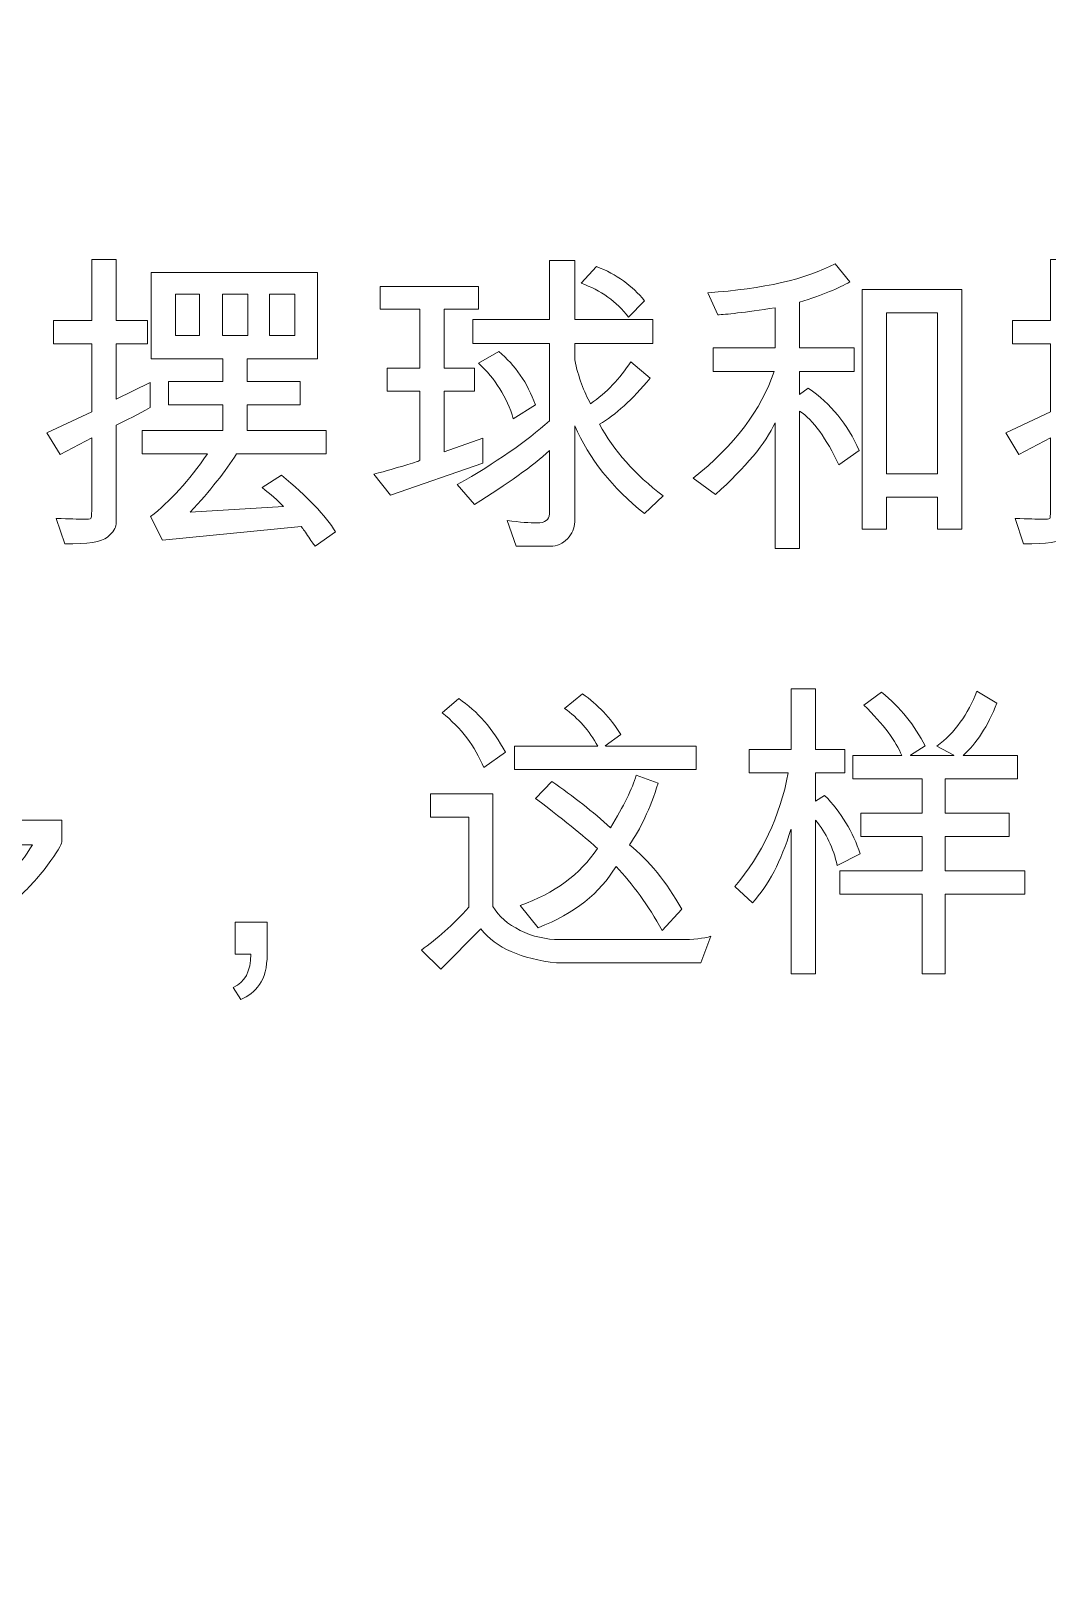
# Model space of a CAD drawing. Header units: millimetres. Extents: x -536 to 886, y 98 to 503.
# Drawn here: x 114.95 to 132.61, y 369.96 to 396.8 of the extents above; entities that cross this region are included whole.
import ezdxf

# ---------------------------------------------------------------- set-up
doc = ezdxf.new("R2010")
doc.units = ezdxf.units.MM
doc.header["$MEASUREMENT"] = 0
doc.layers.add('layer 1', color=7, linetype='Continuous')

msp = doc.modelspace()

# ---------------------------------------------------------------- linework, layer by layer
at = {"layer": 'layer 1', "lineweight": 9}
msp.add_open_spline([(-26.36, 241.324), (-26.36, 241.324), (313.64, 241.324), (313.64, 241.324), (313.64, 241.324), (318.948, 241.327), (324.037, 243.439), (327.788, 247.195), (327.788, 247.195), (331.538, 250.95), (333.644, 256.016), (333.64, 261.324), (333.64, 261.324), (333.64, 261.324), (333.64, 431.324), (333.64, 431.324), (333.64, 431.324), (333.637, 436.632), (331.525, 441.721), (327.77, 445.471), (327.77, 445.471), (324.014, 449.222), (318.948, 451.327), (313.64, 451.324), (313.64, 451.324), (313.64, 451.324), (-26.36, 451.324), (-26.36, 451.324), (-26.36, 451.324), (-31.667, 451.321), (-36.756, 449.209), (-40.507, 445.453), (-40.507, 445.453), (-44.258, 441.698), (-46.363, 436.632), (-46.36, 431.324), (-46.36, 431.324), (-46.36, 431.324), (-46.36, 261.324), (-46.36, 261.324), (-46.36, 261.324), (-46.356, 256.016), (-44.245, 250.927), (-40.489, 247.177), (-40.489, 247.177), (-36.734, 243.426), (-31.667, 241.321), (-26.36, 241.324)], degree=3, knots=[0, 0, 0, 0, 0.083333, 0.083333, 0.083333, 0.083333, 0.166667, 0.166667, 0.166667, 0.166667, 0.25, 0.25, 0.25, 0.25, 0.333333, 0.333333, 0.333333, 0.333333, 0.416667, 0.416667, 0.416667, 0.416667, 0.5, 0.5, 0.5, 0.5, 0.583333, 0.583333, 0.583333, 0.583333, 0.666667, 0.666667, 0.666667, 0.666667, 0.75, 0.75, 0.75, 0.75, 0.833333, 0.833333, 0.833333, 0.833333, 0.916667, 0.916667, 0.916667, 0.916667, 1, 1, 1, 1], dxfattribs=at)
at = {"layer": 'layer 1', "color": 22, "lineweight": 9}
for points, knots in [([(117.021, 390.257), (116.81, 390.136), (116.612, 390.033), (116.427, 389.951), (116.427, 389.951), (116.427, 389.951), (116.427, 388.228), (116.427, 388.228), (116.427, 388.228), (116.427, 388.165), (116.378, 388.09), (116.278, 388.004), (116.278, 388.004), (116.179, 387.918), (115.931, 387.88), (115.537, 387.889), (115.537, 387.889), (115.537, 387.889), (115.388, 388.329), (115.388, 388.329), (115.388, 388.329), (115.618, 388.32), (115.774, 388.315), (115.857, 388.315), (115.857, 388.315), (115.937, 388.315), (115.981, 388.318), (115.991, 388.324), (115.991, 388.324), (116, 388.331), (116.004, 388.378), (116.004, 388.467), (116.004, 388.467), (116.004, 388.467), (116.004, 389.728), (116.004, 389.728), (116.004, 389.728), (116.004, 389.728), (115.454, 389.441), (115.454, 389.441), (115.454, 389.441), (115.454, 389.441), (115.226, 389.818), (115.226, 389.818), (115.226, 389.818), (115.226, 389.818), (116.004, 390.183), (116.004, 390.183), (116.004, 390.183), (116.004, 390.183), (116.004, 391.361), (116.004, 391.361), (116.004, 391.361), (116.004, 391.361), (115.343, 391.361), (115.343, 391.361), (115.343, 391.361), (115.343, 391.361), (115.343, 391.768), (115.343, 391.768), (115.343, 391.768), (115.343, 391.768), (116.004, 391.768), (116.004, 391.768), (116.004, 391.768), (116.004, 391.768), (116.004, 392.829), (116.004, 392.829), (116.004, 392.829), (116.004, 392.829), (116.427, 392.829), (116.427, 392.829), (116.427, 392.829), (116.427, 392.829), (116.427, 391.768), (116.427, 391.768), (116.427, 391.768), (116.427, 391.768), (116.972, 391.768), (116.972, 391.768), (116.972, 391.768), (116.972, 391.768), (116.972, 391.361), (116.972, 391.361), (116.972, 391.361), (116.972, 391.361), (116.427, 391.361), (116.427, 391.361), (116.427, 391.361), (116.427, 391.361), (116.427, 390.401), (116.427, 390.401), (116.427, 390.401), (116.427, 390.401), (117.021, 390.691), (117.021, 390.691), (117.021, 390.691), (117.021, 390.691), (117.021, 390.257), (117.021, 390.257)], [0, 0, 0, 0, 0.04, 0.04, 0.04, 0.04, 0.08, 0.08, 0.08, 0.08, 0.12, 0.12, 0.12, 0.12, 0.16, 0.16, 0.16, 0.16, 0.2, 0.2, 0.2, 0.2, 0.24, 0.24, 0.24, 0.24, 0.28, 0.28, 0.28, 0.28, 0.32, 0.32, 0.32, 0.32, 0.36, 0.36, 0.36, 0.36, 0.4, 0.4, 0.4, 0.4, 0.44, 0.44, 0.44, 0.44, 0.48, 0.48, 0.48, 0.48, 0.52, 0.52, 0.52, 0.52, 0.56, 0.56, 0.56, 0.56, 0.6, 0.6, 0.6, 0.6, 0.64, 0.64, 0.64, 0.64, 0.68, 0.68, 0.68, 0.68, 0.72, 0.72, 0.72, 0.72, 0.76, 0.76, 0.76, 0.76, 0.8, 0.8, 0.8, 0.8, 0.84, 0.84, 0.84, 0.84, 0.88, 0.88, 0.88, 0.88, 0.92, 0.92, 0.92, 0.92, 0.96, 0.96, 0.96, 0.96, 1, 1, 1, 1]), ([(125.938, 388.719), (125.938, 388.719), (125.615, 388.412), (125.615, 388.412), (125.615, 388.412), (125.055, 388.856), (124.649, 389.365), (124.4, 389.94), (124.4, 389.94), (124.4, 389.94), (124.4, 388.269), (124.4, 388.269), (124.4, 388.269), (124.4, 388.158), (124.357, 388.06), (124.274, 387.974), (124.274, 387.974), (124.19, 387.888), (124.093, 387.845), (123.982, 387.845), (123.982, 387.845), (123.982, 387.845), (123.382, 387.845), (123.382, 387.845), (123.382, 387.845), (123.382, 387.845), (123.228, 388.291), (123.228, 388.291), (123.228, 388.291), (123.45, 388.263), (123.622, 388.25), (123.743, 388.25), (123.743, 388.25), (123.888, 388.25), (123.96, 388.302), (123.96, 388.407), (123.96, 388.407), (123.96, 388.407), (123.96, 389.506), (123.96, 389.506), (123.96, 389.506), (123.668, 389.238), (123.234, 388.927), (122.661, 388.572), (122.661, 388.572), (122.661, 388.572), (122.36, 388.917), (122.36, 388.917), (122.36, 388.917), (123.029, 389.295), (123.562, 389.664), (123.96, 390.024), (123.96, 390.024), (123.96, 390.024), (123.96, 391.367), (123.96, 391.367), (123.96, 391.367), (123.96, 391.367), (122.631, 391.367), (122.631, 391.367), (122.631, 391.367), (122.631, 391.367), (122.631, 391.784), (122.631, 391.784), (122.631, 391.784), (122.631, 391.784), (123.96, 391.784), (123.96, 391.784), (123.96, 391.784), (123.96, 391.784), (123.96, 392.812), (123.96, 392.812), (123.96, 392.812), (123.96, 392.812), (124.4, 392.812), (124.4, 392.812), (124.4, 392.812), (124.4, 392.812), (124.4, 391.784), (124.4, 391.784), (124.4, 391.784), (124.4, 391.784), (125.759, 391.784), (125.759, 391.784), (125.759, 391.784), (125.759, 391.784), (125.759, 391.367), (125.759, 391.367), (125.759, 391.367), (125.759, 391.367), (124.4, 391.367), (124.4, 391.367), (124.4, 391.367), (124.4, 391.367), (124.4, 391.084), (124.4, 391.084), (124.4, 391.084), (124.467, 390.783), (124.559, 390.529), (124.677, 390.322), (124.677, 390.322), (124.953, 390.514), (125.186, 390.757), (125.376, 391.052), (125.376, 391.052), (125.376, 391.052), (125.71, 390.767), (125.71, 390.767), (125.71, 390.767), (125.403, 390.393), (125.109, 390.126), (124.831, 389.967), (124.831, 389.967), (125.079, 389.507), (125.448, 389.092), (125.938, 388.719)], [0, 0, 0, 0, 0.034483, 0.034483, 0.034483, 0.034483, 0.068966, 0.068966, 0.068966, 0.068966, 0.103448, 0.103448, 0.103448, 0.103448, 0.137931, 0.137931, 0.137931, 0.137931, 0.172414, 0.172414, 0.172414, 0.172414, 0.206897, 0.206897, 0.206897, 0.206897, 0.241379, 0.241379, 0.241379, 0.241379, 0.275862, 0.275862, 0.275862, 0.275862, 0.310345, 0.310345, 0.310345, 0.310345, 0.344828, 0.344828, 0.344828, 0.344828, 0.37931, 0.37931, 0.37931, 0.37931, 0.413793, 0.413793, 0.413793, 0.413793, 0.448276, 0.448276, 0.448276, 0.448276, 0.482759, 0.482759, 0.482759, 0.482759, 0.517241, 0.517241, 0.517241, 0.517241, 0.551724, 0.551724, 0.551724, 0.551724, 0.586207, 0.586207, 0.586207, 0.586207, 0.62069, 0.62069, 0.62069, 0.62069, 0.655172, 0.655172, 0.655172, 0.655172, 0.689655, 0.689655, 0.689655, 0.689655, 0.724138, 0.724138, 0.724138, 0.724138, 0.758621, 0.758621, 0.758621, 0.758621, 0.793103, 0.793103, 0.793103, 0.793103, 0.827586, 0.827586, 0.827586, 0.827586, 0.862069, 0.862069, 0.862069, 0.862069, 0.896552, 0.896552, 0.896552, 0.896552, 0.931034, 0.931034, 0.931034, 0.931034, 0.965517, 0.965517, 0.965517, 0.965517, 1, 1, 1, 1]), ([(129.343, 389.511), (129.343, 389.511), (128.993, 389.257), (128.993, 389.257), (128.993, 389.257), (128.775, 389.72), (128.548, 390.033), (128.311, 390.195), (128.311, 390.195), (128.311, 390.195), (128.311, 387.807), (128.311, 387.807), (128.311, 387.807), (128.311, 387.807), (127.883, 387.807), (127.883, 387.807), (127.883, 387.807), (127.883, 387.807), (127.883, 389.991), (127.883, 389.991), (127.883, 389.991), (127.719, 389.633), (127.374, 389.218), (126.849, 388.746), (126.849, 388.746), (126.849, 388.746), (126.461, 389.028), (126.461, 389.028), (126.461, 389.028), (127.178, 389.6), (127.646, 390.219), (127.867, 390.883), (127.867, 390.883), (127.867, 390.883), (126.805, 390.883), (126.805, 390.883), (126.805, 390.883), (126.805, 390.883), (126.805, 391.291), (126.805, 391.291), (126.805, 391.291), (126.805, 391.291), (127.888, 391.291), (127.888, 391.291), (127.888, 391.291), (127.888, 391.291), (127.888, 391.991), (127.888, 391.991), (127.888, 391.991), (127.347, 391.909), (127.014, 391.869), (126.887, 391.869), (126.887, 391.869), (126.887, 391.869), (126.717, 392.251), (126.717, 392.251), (126.717, 392.251), (127.684, 392.318), (128.421, 392.486), (128.927, 392.756), (128.927, 392.756), (128.927, 392.756), (129.182, 392.441), (129.182, 392.441), (129.182, 392.441), (129.003, 392.332), (128.713, 392.214), (128.311, 392.085), (128.311, 392.085), (128.311, 392.085), (128.311, 391.291), (128.311, 391.291), (128.311, 391.291), (128.311, 391.291), (129.256, 391.291), (129.256, 391.291), (129.256, 391.291), (129.256, 391.291), (129.256, 390.883), (129.256, 390.883), (129.256, 390.883), (129.256, 390.883), (128.311, 390.883), (128.311, 390.883), (128.311, 390.883), (128.311, 390.883), (128.311, 390.485), (128.311, 390.485), (128.311, 390.485), (128.311, 390.485), (128.461, 390.591), (128.461, 390.591), (128.461, 390.591), (128.853, 390.325), (129.147, 389.965), (129.343, 389.511)], [0, 0, 0, 0, 0.041667, 0.041667, 0.041667, 0.041667, 0.083333, 0.083333, 0.083333, 0.083333, 0.125, 0.125, 0.125, 0.125, 0.166667, 0.166667, 0.166667, 0.166667, 0.208333, 0.208333, 0.208333, 0.208333, 0.25, 0.25, 0.25, 0.25, 0.291667, 0.291667, 0.291667, 0.291667, 0.333333, 0.333333, 0.333333, 0.333333, 0.375, 0.375, 0.375, 0.375, 0.416667, 0.416667, 0.416667, 0.416667, 0.458333, 0.458333, 0.458333, 0.458333, 0.5, 0.5, 0.5, 0.5, 0.541667, 0.541667, 0.541667, 0.541667, 0.583333, 0.583333, 0.583333, 0.583333, 0.625, 0.625, 0.625, 0.625, 0.666667, 0.666667, 0.666667, 0.666667, 0.708333, 0.708333, 0.708333, 0.708333, 0.75, 0.75, 0.75, 0.75, 0.791667, 0.791667, 0.791667, 0.791667, 0.833333, 0.833333, 0.833333, 0.833333, 0.875, 0.875, 0.875, 0.875, 0.916667, 0.916667, 0.916667, 0.916667, 0.958333, 0.958333, 0.958333, 0.958333, 1, 1, 1, 1]), ([(133.688, 390.257), (133.477, 390.136), (133.279, 390.033), (133.094, 389.951), (133.094, 389.951), (133.094, 389.951), (133.094, 388.228), (133.094, 388.228), (133.094, 388.228), (133.094, 388.165), (133.044, 388.09), (132.945, 388.004), (132.945, 388.004), (132.845, 387.918), (132.598, 387.88), (132.204, 387.889), (132.204, 387.889), (132.204, 387.889), (132.055, 388.329), (132.055, 388.329), (132.055, 388.329), (132.284, 388.32), (132.441, 388.315), (132.524, 388.315), (132.524, 388.315), (132.604, 388.315), (132.648, 388.318), (132.657, 388.324), (132.657, 388.324), (132.667, 388.331), (132.67, 388.378), (132.67, 388.467), (132.67, 388.467), (132.67, 388.467), (132.67, 389.728), (132.67, 389.728), (132.67, 389.728), (132.67, 389.728), (132.12, 389.441), (132.12, 389.441), (132.12, 389.441), (132.12, 389.441), (131.893, 389.818), (131.893, 389.818), (131.893, 389.818), (131.893, 389.818), (132.67, 390.183), (132.67, 390.183), (132.67, 390.183), (132.67, 390.183), (132.67, 391.361), (132.67, 391.361), (132.67, 391.361), (132.67, 391.361), (132.009, 391.361), (132.009, 391.361), (132.009, 391.361), (132.009, 391.361), (132.009, 391.768), (132.009, 391.768), (132.009, 391.768), (132.009, 391.768), (132.67, 391.768), (132.67, 391.768), (132.67, 391.768), (132.67, 391.768), (132.67, 392.829), (132.67, 392.829), (132.67, 392.829), (132.67, 392.829), (133.094, 392.829), (133.094, 392.829), (133.094, 392.829), (133.094, 392.829), (133.094, 391.768), (133.094, 391.768), (133.094, 391.768), (133.094, 391.768), (133.639, 391.768), (133.639, 391.768), (133.639, 391.768), (133.639, 391.768), (133.639, 391.361), (133.639, 391.361), (133.639, 391.361), (133.639, 391.361), (133.094, 391.361), (133.094, 391.361), (133.094, 391.361), (133.094, 391.361), (133.094, 390.401), (133.094, 390.401), (133.094, 390.401), (133.094, 390.401), (133.688, 390.691), (133.688, 390.691), (133.688, 390.691), (133.688, 390.691), (133.688, 390.257), (133.688, 390.257)], [0, 0, 0, 0, 0.04, 0.04, 0.04, 0.04, 0.08, 0.08, 0.08, 0.08, 0.12, 0.12, 0.12, 0.12, 0.16, 0.16, 0.16, 0.16, 0.2, 0.2, 0.2, 0.2, 0.24, 0.24, 0.24, 0.24, 0.28, 0.28, 0.28, 0.28, 0.32, 0.32, 0.32, 0.32, 0.36, 0.36, 0.36, 0.36, 0.4, 0.4, 0.4, 0.4, 0.44, 0.44, 0.44, 0.44, 0.48, 0.48, 0.48, 0.48, 0.52, 0.52, 0.52, 0.52, 0.56, 0.56, 0.56, 0.56, 0.6, 0.6, 0.6, 0.6, 0.64, 0.64, 0.64, 0.64, 0.68, 0.68, 0.68, 0.68, 0.72, 0.72, 0.72, 0.72, 0.76, 0.76, 0.76, 0.76, 0.8, 0.8, 0.8, 0.8, 0.84, 0.84, 0.84, 0.84, 0.88, 0.88, 0.88, 0.88, 0.92, 0.92, 0.92, 0.92, 0.96, 0.96, 0.96, 0.96, 1, 1, 1, 1]), ([(120.244, 388.095), (120.244, 388.095), (119.889, 387.845), (119.889, 387.845), (119.889, 387.845), (119.856, 387.885), (119.813, 387.946), (119.758, 388.03), (119.758, 388.03), (119.704, 388.113), (119.666, 388.167), (119.644, 388.19), (119.644, 388.19), (119.644, 388.19), (117.238, 387.951), (117.238, 387.951), (117.238, 387.951), (117.238, 387.951), (117.027, 388.361), (117.027, 388.361), (117.027, 388.361), (117.363, 388.618), (117.693, 388.981), (118.017, 389.451), (118.017, 389.451), (118.017, 389.451), (116.883, 389.451), (116.883, 389.451), (116.883, 389.451), (116.883, 389.451), (116.883, 389.856), (116.883, 389.856), (116.883, 389.856), (116.883, 389.856), (118.282, 389.856), (118.282, 389.856), (118.282, 389.856), (118.282, 389.856), (118.282, 390.3), (118.282, 390.3), (118.282, 390.3), (118.282, 390.3), (117.339, 390.3), (117.339, 390.3), (117.339, 390.3), (117.339, 390.3), (117.339, 390.707), (117.339, 390.707), (117.339, 390.707), (117.339, 390.707), (118.282, 390.707), (118.282, 390.707), (118.282, 390.707), (118.282, 390.707), (118.282, 391.101), (118.282, 391.101), (118.282, 391.101), (118.282, 391.101), (117.038, 391.101), (117.038, 391.101), (117.038, 391.101), (117.038, 391.101), (117.038, 392.606), (117.038, 392.606), (117.038, 392.606), (117.038, 392.606), (119.932, 392.606), (119.932, 392.606), (119.932, 392.606), (119.932, 392.606), (119.932, 391.101), (119.932, 391.101), (119.932, 391.101), (119.932, 391.101), (118.706, 391.101), (118.706, 391.101), (118.706, 391.101), (118.706, 391.101), (118.706, 390.707), (118.706, 390.707), (118.706, 390.707), (118.706, 390.707), (119.628, 390.707), (119.628, 390.707), (119.628, 390.707), (119.628, 390.707), (119.628, 390.3), (119.628, 390.3), (119.628, 390.3), (119.628, 390.3), (118.706, 390.3), (118.706, 390.3), (118.706, 390.3), (118.706, 390.3), (118.706, 389.856), (118.706, 389.856), (118.706, 389.856), (118.706, 389.856), (120.081, 389.856), (120.081, 389.856), (120.081, 389.856), (120.081, 389.856), (120.081, 389.451), (120.081, 389.451), (120.081, 389.451), (120.081, 389.451), (118.521, 389.451), (118.521, 389.451), (118.521, 389.451), (118.335, 389.153), (118.067, 388.814), (117.716, 388.434), (117.716, 388.434), (117.716, 388.434), (119.338, 388.534), (119.338, 388.534), (119.338, 388.534), (119.241, 388.64), (119.117, 388.749), (118.967, 388.863), (118.967, 388.863), (118.967, 388.863), (119.305, 389.08), (119.305, 389.08), (119.305, 389.08), (119.754, 388.707), (120.067, 388.379), (120.244, 388.095)], [0, 0, 0, 0, 0.03125, 0.03125, 0.03125, 0.03125, 0.0625, 0.0625, 0.0625, 0.0625, 0.09375, 0.09375, 0.09375, 0.09375, 0.125, 0.125, 0.125, 0.125, 0.15625, 0.15625, 0.15625, 0.15625, 0.1875, 0.1875, 0.1875, 0.1875, 0.21875, 0.21875, 0.21875, 0.21875, 0.25, 0.25, 0.25, 0.25, 0.28125, 0.28125, 0.28125, 0.28125, 0.3125, 0.3125, 0.3125, 0.3125, 0.34375, 0.34375, 0.34375, 0.34375, 0.375, 0.375, 0.375, 0.375, 0.40625, 0.40625, 0.40625, 0.40625, 0.4375, 0.4375, 0.4375, 0.4375, 0.46875, 0.46875, 0.46875, 0.46875, 0.5, 0.5, 0.5, 0.5, 0.53125, 0.53125, 0.53125, 0.53125, 0.5625, 0.5625, 0.5625, 0.5625, 0.59375, 0.59375, 0.59375, 0.59375, 0.625, 0.625, 0.625, 0.625, 0.65625, 0.65625, 0.65625, 0.65625, 0.6875, 0.6875, 0.6875, 0.6875, 0.71875, 0.71875, 0.71875, 0.71875, 0.75, 0.75, 0.75, 0.75, 0.78125, 0.78125, 0.78125, 0.78125, 0.8125, 0.8125, 0.8125, 0.8125, 0.84375, 0.84375, 0.84375, 0.84375, 0.875, 0.875, 0.875, 0.875, 0.90625, 0.90625, 0.90625, 0.90625, 0.9375, 0.9375, 0.9375, 0.9375, 0.96875, 0.96875, 0.96875, 0.96875, 1, 1, 1, 1]), ([(125.615, 392.112), (125.615, 392.112), (125.333, 391.828), (125.333, 391.828), (125.333, 391.828), (125.13, 392.097), (124.856, 392.294), (124.511, 392.417), (124.511, 392.417), (124.511, 392.417), (124.782, 392.707), (124.782, 392.707), (124.782, 392.707), (125.126, 392.571), (125.404, 392.373), (125.615, 392.112)], [0, 0, 0, 0, 0.25, 0.25, 0.25, 0.25, 0.5, 0.5, 0.5, 0.5, 0.75, 0.75, 0.75, 0.75, 1, 1, 1, 1]), ([(117.876, 391.507), (117.876, 391.507), (117.876, 392.224), (117.876, 392.224), (117.876, 392.224), (117.876, 392.224), (117.461, 392.224), (117.461, 392.224), (117.461, 392.224), (117.461, 392.224), (117.461, 391.507), (117.461, 391.507), (117.461, 391.507), (117.461, 391.507), (117.876, 391.507), (117.876, 391.507)], [0, 0, 0, 0, 0.25, 0.25, 0.25, 0.25, 0.5, 0.5, 0.5, 0.5, 0.75, 0.75, 0.75, 0.75, 1, 1, 1, 1]), ([(118.717, 391.507), (118.717, 391.507), (118.717, 392.224), (118.717, 392.224), (118.717, 392.224), (118.717, 392.224), (118.277, 392.224), (118.277, 392.224), (118.277, 392.224), (118.277, 392.224), (118.277, 391.507), (118.277, 391.507), (118.277, 391.507), (118.277, 391.507), (118.717, 391.507), (118.717, 391.507)], [0, 0, 0, 0, 0.25, 0.25, 0.25, 0.25, 0.5, 0.5, 0.5, 0.5, 0.75, 0.75, 0.75, 0.75, 1, 1, 1, 1]), ([(119.533, 391.507), (119.533, 391.507), (119.533, 392.224), (119.533, 392.224), (119.533, 392.224), (119.533, 392.224), (119.093, 392.224), (119.093, 392.224), (119.093, 392.224), (119.093, 392.224), (119.093, 391.507), (119.093, 391.507), (119.093, 391.507), (119.093, 391.507), (119.533, 391.507), (119.533, 391.507)], [0, 0, 0, 0, 0.25, 0.25, 0.25, 0.25, 0.5, 0.5, 0.5, 0.5, 0.75, 0.75, 0.75, 0.75, 1, 1, 1, 1]), ([(122.805, 389.289), (122.805, 389.289), (121.199, 388.73), (121.199, 388.73), (121.199, 388.73), (121.199, 388.73), (120.906, 389.096), (120.906, 389.096), (120.906, 389.096), (121.362, 389.22), (121.63, 389.3), (121.711, 389.334), (121.711, 389.334), (121.711, 389.334), (121.711, 390.539), (121.711, 390.539), (121.711, 390.539), (121.711, 390.539), (121.139, 390.539), (121.139, 390.539), (121.139, 390.539), (121.139, 390.539), (121.139, 390.941), (121.139, 390.941), (121.139, 390.941), (121.139, 390.941), (121.711, 390.941), (121.711, 390.941), (121.711, 390.941), (121.711, 390.941), (121.711, 391.963), (121.711, 391.963), (121.711, 391.963), (121.711, 391.963), (121.017, 391.963), (121.017, 391.963), (121.017, 391.963), (121.017, 391.963), (121.017, 392.362), (121.017, 392.362), (121.017, 392.362), (121.017, 392.362), (122.726, 392.362), (122.726, 392.362), (122.726, 392.362), (122.726, 392.362), (122.726, 391.963), (122.726, 391.963), (122.726, 391.963), (122.726, 391.963), (122.132, 391.963), (122.132, 391.963), (122.132, 391.963), (122.132, 391.963), (122.132, 390.941), (122.132, 390.941), (122.132, 390.941), (122.132, 390.941), (122.656, 390.941), (122.656, 390.941), (122.656, 390.941), (122.656, 390.941), (122.656, 390.539), (122.656, 390.539), (122.656, 390.539), (122.656, 390.539), (122.132, 390.539), (122.132, 390.539), (122.132, 390.539), (122.132, 390.539), (122.132, 389.484), (122.132, 389.484), (122.132, 389.484), (122.132, 389.484), (122.805, 389.722), (122.805, 389.722), (122.805, 389.722), (122.805, 389.722), (122.805, 389.289), (122.805, 389.289)], [0, 0, 0, 0, 0.05, 0.05, 0.05, 0.05, 0.1, 0.1, 0.1, 0.1, 0.15, 0.15, 0.15, 0.15, 0.2, 0.2, 0.2, 0.2, 0.25, 0.25, 0.25, 0.25, 0.3, 0.3, 0.3, 0.3, 0.35, 0.35, 0.35, 0.35, 0.4, 0.4, 0.4, 0.4, 0.45, 0.45, 0.45, 0.45, 0.5, 0.5, 0.5, 0.5, 0.55, 0.55, 0.55, 0.55, 0.6, 0.6, 0.6, 0.6, 0.65, 0.65, 0.65, 0.65, 0.7, 0.7, 0.7, 0.7, 0.75, 0.75, 0.75, 0.75, 0.8, 0.8, 0.8, 0.8, 0.85, 0.85, 0.85, 0.85, 0.9, 0.9, 0.9, 0.9, 0.95, 0.95, 0.95, 0.95, 1, 1, 1, 1]), ([(131.132, 388.141), (131.132, 388.141), (130.709, 388.141), (130.709, 388.141), (130.709, 388.141), (130.709, 388.141), (130.709, 388.695), (130.709, 388.695), (130.709, 388.695), (130.709, 388.695), (129.822, 388.695), (129.822, 388.695), (129.822, 388.695), (129.822, 388.695), (129.822, 388.141), (129.822, 388.141), (129.822, 388.141), (129.822, 388.141), (129.399, 388.141), (129.399, 388.141), (129.399, 388.141), (129.399, 388.141), (129.399, 392.308), (129.399, 392.308), (129.399, 392.308), (129.399, 392.308), (131.132, 392.308), (131.132, 392.308), (131.132, 392.308), (131.132, 392.308), (131.132, 388.141), (131.132, 388.141)], [0, 0, 0, 0, 0.125, 0.125, 0.125, 0.125, 0.25, 0.25, 0.25, 0.25, 0.375, 0.375, 0.375, 0.375, 0.5, 0.5, 0.5, 0.5, 0.625, 0.625, 0.625, 0.625, 0.75, 0.75, 0.75, 0.75, 0.875, 0.875, 0.875, 0.875, 1, 1, 1, 1]), ([(130.709, 389.102), (130.709, 389.102), (130.709, 391.901), (130.709, 391.901), (130.709, 391.901), (130.709, 391.901), (129.822, 391.901), (129.822, 391.901), (129.822, 391.901), (129.822, 391.901), (129.822, 389.102), (129.822, 389.102), (129.822, 389.102), (129.822, 389.102), (130.709, 389.102), (130.709, 389.102)], [0, 0, 0, 0, 0.25, 0.25, 0.25, 0.25, 0.5, 0.5, 0.5, 0.5, 0.75, 0.75, 0.75, 0.75, 1, 1, 1, 1]), ([(123.717, 390.3), (123.717, 390.3), (123.333, 390.062), (123.333, 390.062), (123.333, 390.062), (123.223, 390.433), (123.021, 390.755), (122.726, 391.028), (122.726, 391.028), (122.726, 391.028), (123.081, 391.228), (123.081, 391.228), (123.081, 391.228), (123.368, 390.992), (123.579, 390.683), (123.717, 390.3)], [0, 0, 0, 0, 0.25, 0.25, 0.25, 0.25, 0.5, 0.5, 0.5, 0.5, 0.75, 0.75, 0.75, 0.75, 1, 1, 1, 1]), ([(115.486, 382.707), (115.486, 382.659), (115.403, 382.524), (115.238, 382.302), (115.238, 382.302), (115.072, 382.08), (114.895, 381.888), (114.707, 381.724), (114.707, 381.724), (114.519, 381.561), (114.285, 381.397), (114.005, 381.234), (114.005, 381.234), (113.724, 381.072), (113.354, 380.917), (112.892, 380.769), (112.892, 380.769), (112.43, 380.622), (111.865, 380.491), (111.197, 380.375), (111.197, 380.375), (111.197, 380.375), (110.918, 380.757), (110.918, 380.757), (110.918, 380.757), (111.992, 380.938), (112.822, 381.157), (113.408, 381.414), (113.408, 381.414), (113.299, 381.585), (113.095, 381.771), (112.795, 381.969), (112.795, 381.969), (112.795, 381.969), (113.196, 382.195), (113.196, 382.195), (113.196, 382.195), (113.468, 382.005), (113.658, 381.804), (113.769, 381.59), (113.769, 381.59), (114.36, 381.908), (114.762, 382.264), (114.973, 382.656), (114.973, 382.656), (114.973, 382.656), (113.552, 382.656), (113.552, 382.656), (113.552, 382.656), (113.199, 382.338), (112.614, 382.005), (111.796, 381.658), (111.796, 381.658), (111.796, 381.658), (111.474, 382.013), (111.474, 382.013), (111.474, 382.013), (112.575, 382.406), (113.365, 382.924), (113.842, 383.568), (113.842, 383.568), (113.041, 383.095), (112.157, 382.763), (111.192, 382.569), (111.192, 382.569), (111.192, 382.569), (110.923, 382.941), (110.923, 382.941), (110.923, 382.941), (111.73, 383.124), (112.307, 383.29), (112.656, 383.44), (112.656, 383.44), (112.554, 383.582), (112.346, 383.737), (112.035, 383.906), (112.035, 383.906), (112.035, 383.906), (112.423, 384.156), (112.423, 384.156), (112.423, 384.156), (112.653, 384.024), (112.861, 383.842), (113.047, 383.608), (113.047, 383.608), (113.457, 383.818), (113.826, 384.08), (114.151, 384.395), (114.151, 384.395), (114.151, 384.395), (112.624, 384.395), (112.624, 384.395), (112.624, 384.395), (112.281, 384.162), (111.874, 383.957), (111.406, 383.78), (111.406, 383.78), (111.406, 383.78), (111.04, 384.124), (111.04, 384.124), (111.04, 384.124), (111.962, 384.397), (112.678, 384.845), (113.185, 385.469), (113.185, 385.469), (113.185, 385.469), (113.573, 385.263), (113.573, 385.263), (113.573, 385.263), (113.501, 385.164), (113.367, 385.015), (113.169, 384.818), (113.169, 384.818), (113.169, 384.818), (114.734, 384.818), (114.734, 384.818), (114.734, 384.818), (114.734, 384.818), (114.734, 384.446), (114.734, 384.446), (114.734, 384.446), (114.499, 384.139), (114.238, 383.876), (113.951, 383.657), (113.951, 383.657), (113.951, 383.657), (114.279, 383.481), (114.279, 383.481), (114.279, 383.481), (114.194, 383.336), (114.096, 383.202), (113.986, 383.08), (113.986, 383.08), (113.986, 383.08), (115.486, 383.08), (115.486, 383.08), (115.486, 383.08), (115.486, 383.08), (115.486, 382.707), (115.486, 382.707)], [0, 0, 0, 0, 0.028571, 0.028571, 0.028571, 0.028571, 0.057143, 0.057143, 0.057143, 0.057143, 0.085714, 0.085714, 0.085714, 0.085714, 0.114286, 0.114286, 0.114286, 0.114286, 0.142857, 0.142857, 0.142857, 0.142857, 0.171429, 0.171429, 0.171429, 0.171429, 0.2, 0.2, 0.2, 0.2, 0.228571, 0.228571, 0.228571, 0.228571, 0.257143, 0.257143, 0.257143, 0.257143, 0.285714, 0.285714, 0.285714, 0.285714, 0.314286, 0.314286, 0.314286, 0.314286, 0.342857, 0.342857, 0.342857, 0.342857, 0.371429, 0.371429, 0.371429, 0.371429, 0.4, 0.4, 0.4, 0.4, 0.428571, 0.428571, 0.428571, 0.428571, 0.457143, 0.457143, 0.457143, 0.457143, 0.485714, 0.485714, 0.485714, 0.485714, 0.514286, 0.514286, 0.514286, 0.514286, 0.542857, 0.542857, 0.542857, 0.542857, 0.571429, 0.571429, 0.571429, 0.571429, 0.6, 0.6, 0.6, 0.6, 0.628571, 0.628571, 0.628571, 0.628571, 0.657143, 0.657143, 0.657143, 0.657143, 0.685714, 0.685714, 0.685714, 0.685714, 0.714286, 0.714286, 0.714286, 0.714286, 0.742857, 0.742857, 0.742857, 0.742857, 0.771429, 0.771429, 0.771429, 0.771429, 0.8, 0.8, 0.8, 0.8, 0.828571, 0.828571, 0.828571, 0.828571, 0.857143, 0.857143, 0.857143, 0.857143, 0.885714, 0.885714, 0.885714, 0.885714, 0.914286, 0.914286, 0.914286, 0.914286, 0.942857, 0.942857, 0.942857, 0.942857, 0.971429, 0.971429, 0.971429, 0.971429, 1, 1, 1, 1]), ([(126.513, 383.964), (126.513, 383.964), (123.353, 383.964), (123.353, 383.964), (123.353, 383.964), (123.353, 383.964), (123.353, 384.368), (123.353, 384.368), (123.353, 384.368), (123.353, 384.368), (124.801, 384.368), (124.801, 384.368), (124.801, 384.368), (124.656, 384.639), (124.464, 384.858), (124.223, 385.024), (124.223, 385.024), (124.223, 385.024), (124.535, 385.28), (124.535, 385.28), (124.535, 385.28), (124.799, 385.093), (125.022, 384.858), (125.203, 384.574), (125.203, 384.574), (125.203, 384.574), (124.929, 384.373), (124.929, 384.373), (124.929, 384.373), (124.929, 384.373), (124.94, 384.368), (124.94, 384.368), (124.94, 384.368), (124.94, 384.368), (126.513, 384.368), (126.513, 384.368), (126.513, 384.368), (126.513, 384.368), (126.513, 383.964), (126.513, 383.964)], [0, 0, 0, 0, 0.1, 0.1, 0.1, 0.1, 0.2, 0.2, 0.2, 0.2, 0.3, 0.3, 0.3, 0.3, 0.4, 0.4, 0.4, 0.4, 0.5, 0.5, 0.5, 0.5, 0.6, 0.6, 0.6, 0.6, 0.7, 0.7, 0.7, 0.7, 0.8, 0.8, 0.8, 0.8, 0.9, 0.9, 0.9, 0.9, 1, 1, 1, 1]), ([(129.364, 382.496), (129.364, 382.496), (128.962, 382.295), (128.962, 382.295), (128.962, 382.295), (128.899, 382.599), (128.773, 382.862), (128.585, 383.085), (128.585, 383.085), (128.585, 383.085), (128.585, 380.413), (128.585, 380.413), (128.585, 380.413), (128.585, 380.413), (128.162, 380.413), (128.162, 380.413), (128.162, 380.413), (128.162, 380.413), (128.162, 382.919), (128.162, 382.919), (128.162, 382.919), (128.162, 382.919), (128.156, 382.919), (128.156, 382.919), (128.156, 382.919), (127.991, 382.371), (127.768, 381.947), (127.49, 381.647), (127.49, 381.647), (127.49, 381.647), (127.186, 381.929), (127.186, 381.929), (127.186, 381.929), (127.657, 382.482), (127.967, 383.142), (128.114, 383.906), (128.114, 383.906), (128.114, 383.906), (127.435, 383.906), (127.435, 383.906), (127.435, 383.906), (127.435, 383.906), (127.435, 384.314), (127.435, 384.314), (127.435, 384.314), (127.435, 384.314), (128.162, 384.314), (128.162, 384.314), (128.162, 384.314), (128.162, 384.314), (128.162, 385.368), (128.162, 385.368), (128.162, 385.368), (128.162, 385.368), (128.585, 385.368), (128.585, 385.368), (128.585, 385.368), (128.585, 385.368), (128.585, 384.314), (128.585, 384.314), (128.585, 384.314), (128.585, 384.314), (129.095, 384.314), (129.095, 384.314), (129.095, 384.314), (129.095, 384.314), (129.095, 383.906), (129.095, 383.906), (129.095, 383.906), (129.095, 383.906), (128.585, 383.906), (128.585, 383.906), (128.585, 383.906), (128.585, 383.906), (128.585, 383.413), (128.585, 383.413), (128.585, 383.413), (128.585, 383.413), (128.745, 383.513), (128.745, 383.513), (128.745, 383.513), (129.033, 383.217), (129.239, 382.878), (129.364, 382.496)], [0, 0, 0, 0, 0.047619, 0.047619, 0.047619, 0.047619, 0.095238, 0.095238, 0.095238, 0.095238, 0.142857, 0.142857, 0.142857, 0.142857, 0.190476, 0.190476, 0.190476, 0.190476, 0.238095, 0.238095, 0.238095, 0.238095, 0.285714, 0.285714, 0.285714, 0.285714, 0.333333, 0.333333, 0.333333, 0.333333, 0.380952, 0.380952, 0.380952, 0.380952, 0.428571, 0.428571, 0.428571, 0.428571, 0.47619, 0.47619, 0.47619, 0.47619, 0.52381, 0.52381, 0.52381, 0.52381, 0.571429, 0.571429, 0.571429, 0.571429, 0.619048, 0.619048, 0.619048, 0.619048, 0.666667, 0.666667, 0.666667, 0.666667, 0.714286, 0.714286, 0.714286, 0.714286, 0.761905, 0.761905, 0.761905, 0.761905, 0.809524, 0.809524, 0.809524, 0.809524, 0.857143, 0.857143, 0.857143, 0.857143, 0.904762, 0.904762, 0.904762, 0.904762, 0.952381, 0.952381, 0.952381, 0.952381, 1, 1, 1, 1]), ([(132.223, 381.796), (132.223, 381.796), (130.84, 381.796), (130.84, 381.796), (130.84, 381.796), (130.84, 381.796), (130.84, 380.413), (130.84, 380.413), (130.84, 380.413), (130.84, 380.413), (130.441, 380.413), (130.441, 380.413), (130.441, 380.413), (130.441, 380.413), (130.441, 381.796), (130.441, 381.796), (130.441, 381.796), (130.441, 381.796), (129.008, 381.796), (129.008, 381.796), (129.008, 381.796), (129.008, 381.796), (129.008, 382.203), (129.008, 382.203), (129.008, 382.203), (129.008, 382.203), (130.441, 382.203), (130.441, 382.203), (130.441, 382.203), (130.441, 382.203), (130.441, 382.797), (130.441, 382.797), (130.441, 382.797), (130.441, 382.797), (129.375, 382.797), (129.375, 382.797), (129.375, 382.797), (129.375, 382.797), (129.375, 383.202), (129.375, 383.202), (129.375, 383.202), (129.375, 383.202), (130.441, 383.202), (130.441, 383.202), (130.441, 383.202), (130.441, 383.202), (130.441, 383.801), (130.441, 383.801), (130.441, 383.801), (130.441, 383.801), (129.236, 383.801), (129.236, 383.801), (129.236, 383.801), (129.236, 383.801), (129.236, 384.207), (129.236, 384.207), (129.236, 384.207), (129.236, 384.207), (130.085, 384.207), (130.085, 384.207), (130.085, 384.207), (129.992, 384.454), (129.771, 384.745), (129.424, 385.084), (129.424, 385.084), (129.424, 385.084), (129.735, 385.307), (129.735, 385.307), (129.735, 385.307), (130.063, 385.041), (130.314, 384.73), (130.49, 384.373), (130.49, 384.373), (130.49, 384.373), (130.235, 384.213), (130.235, 384.213), (130.235, 384.213), (130.235, 384.213), (130.235, 384.207), (130.235, 384.207), (130.235, 384.207), (130.235, 384.207), (130.992, 384.207), (130.992, 384.207), (130.992, 384.207), (130.992, 384.207), (130.992, 384.213), (130.992, 384.213), (130.992, 384.213), (130.992, 384.213), (130.696, 384.368), (130.696, 384.368), (130.696, 384.368), (131.008, 384.606), (131.24, 384.926), (131.391, 385.325), (131.391, 385.325), (131.391, 385.325), (131.74, 385.119), (131.74, 385.119), (131.74, 385.119), (131.58, 384.716), (131.383, 384.412), (131.152, 384.207), (131.152, 384.207), (131.152, 384.207), (132.095, 384.207), (132.095, 384.207), (132.095, 384.207), (132.095, 384.207), (132.095, 383.801), (132.095, 383.801), (132.095, 383.801), (132.095, 383.801), (130.84, 383.801), (130.84, 383.801), (130.84, 383.801), (130.84, 383.801), (130.84, 383.202), (130.84, 383.202), (130.84, 383.202), (130.84, 383.202), (131.952, 383.202), (131.952, 383.202), (131.952, 383.202), (131.952, 383.202), (131.952, 382.797), (131.952, 382.797), (131.952, 382.797), (131.952, 382.797), (130.84, 382.797), (130.84, 382.797), (130.84, 382.797), (130.84, 382.797), (130.84, 382.203), (130.84, 382.203), (130.84, 382.203), (130.84, 382.203), (132.223, 382.203), (132.223, 382.203), (132.223, 382.203), (132.223, 382.203), (132.223, 381.796), (132.223, 381.796)], [0, 0, 0, 0, 0.027778, 0.027778, 0.027778, 0.027778, 0.055556, 0.055556, 0.055556, 0.055556, 0.083333, 0.083333, 0.083333, 0.083333, 0.111111, 0.111111, 0.111111, 0.111111, 0.138889, 0.138889, 0.138889, 0.138889, 0.166667, 0.166667, 0.166667, 0.166667, 0.194444, 0.194444, 0.194444, 0.194444, 0.222222, 0.222222, 0.222222, 0.222222, 0.25, 0.25, 0.25, 0.25, 0.277778, 0.277778, 0.277778, 0.277778, 0.305556, 0.305556, 0.305556, 0.305556, 0.333333, 0.333333, 0.333333, 0.333333, 0.361111, 0.361111, 0.361111, 0.361111, 0.388889, 0.388889, 0.388889, 0.388889, 0.416667, 0.416667, 0.416667, 0.416667, 0.444444, 0.444444, 0.444444, 0.444444, 0.472222, 0.472222, 0.472222, 0.472222, 0.5, 0.5, 0.5, 0.5, 0.527778, 0.527778, 0.527778, 0.527778, 0.555556, 0.555556, 0.555556, 0.555556, 0.583333, 0.583333, 0.583333, 0.583333, 0.611111, 0.611111, 0.611111, 0.611111, 0.638889, 0.638889, 0.638889, 0.638889, 0.666667, 0.666667, 0.666667, 0.666667, 0.694444, 0.694444, 0.694444, 0.694444, 0.722222, 0.722222, 0.722222, 0.722222, 0.75, 0.75, 0.75, 0.75, 0.777778, 0.777778, 0.777778, 0.777778, 0.805556, 0.805556, 0.805556, 0.805556, 0.833333, 0.833333, 0.833333, 0.833333, 0.861111, 0.861111, 0.861111, 0.861111, 0.888889, 0.888889, 0.888889, 0.888889, 0.916667, 0.916667, 0.916667, 0.916667, 0.944444, 0.944444, 0.944444, 0.944444, 0.972222, 0.972222, 0.972222, 0.972222, 1, 1, 1, 1]), ([(123.195, 384.262), (123.195, 384.262), (122.819, 383.996), (122.819, 383.996), (122.819, 383.996), (122.668, 384.365), (122.428, 384.683), (122.096, 384.951), (122.096, 384.951), (122.096, 384.951), (122.384, 385.195), (122.384, 385.195), (122.384, 385.195), (122.712, 384.977), (122.982, 384.666), (123.195, 384.262)], [0, 0, 0, 0, 0.25, 0.25, 0.25, 0.25, 0.5, 0.5, 0.5, 0.5, 0.75, 0.75, 0.75, 0.75, 1, 1, 1, 1]), ([(126.263, 381.536), (126.263, 381.536), (125.919, 381.164), (125.919, 381.164), (125.919, 381.164), (125.677, 381.604), (125.41, 381.975), (125.119, 382.279), (125.119, 382.279), (124.845, 381.816), (124.395, 381.461), (123.768, 381.213), (123.768, 381.213), (123.768, 381.213), (123.453, 381.601), (123.453, 381.601), (123.453, 381.601), (124.05, 381.809), (124.497, 382.139), (124.795, 382.591), (124.795, 382.591), (124.641, 382.739), (124.281, 383.03), (123.719, 383.462), (123.719, 383.462), (123.719, 383.462), (124.001, 383.757), (124.001, 383.757), (124.001, 383.757), (124.379, 383.495), (124.719, 383.227), (125.024, 382.952), (125.024, 382.952), (125.252, 383.328), (125.4, 383.632), (125.469, 383.863), (125.469, 383.863), (125.469, 383.863), (125.851, 383.725), (125.851, 383.725), (125.851, 383.725), (125.71, 383.281), (125.544, 382.926), (125.352, 382.656), (125.352, 382.656), (125.69, 382.383), (125.994, 382.009), (126.263, 381.536)], [0, 0, 0, 0, 0.083333, 0.083333, 0.083333, 0.083333, 0.166667, 0.166667, 0.166667, 0.166667, 0.25, 0.25, 0.25, 0.25, 0.333333, 0.333333, 0.333333, 0.333333, 0.416667, 0.416667, 0.416667, 0.416667, 0.5, 0.5, 0.5, 0.5, 0.583333, 0.583333, 0.583333, 0.583333, 0.666667, 0.666667, 0.666667, 0.666667, 0.75, 0.75, 0.75, 0.75, 0.833333, 0.833333, 0.833333, 0.833333, 0.916667, 0.916667, 0.916667, 0.916667, 1, 1, 1, 1]), ([(126.768, 381.064), (126.768, 381.064), (126.592, 380.603), (126.592, 380.603), (126.592, 380.603), (126.592, 380.603), (124.085, 380.603), (124.085, 380.603), (124.085, 380.603), (123.474, 380.666), (123.035, 380.862), (122.769, 381.192), (122.769, 381.192), (122.769, 381.192), (122.075, 380.492), (122.075, 380.492), (122.075, 380.492), (122.075, 380.492), (121.736, 380.825), (121.736, 380.825), (121.736, 380.825), (122.004, 381.013), (122.278, 381.261), (122.558, 381.568), (122.558, 381.568), (122.558, 381.568), (122.558, 383.136), (122.558, 383.136), (122.558, 383.136), (122.558, 383.136), (121.891, 383.136), (121.891, 383.136), (121.891, 383.136), (121.891, 383.136), (121.891, 383.541), (121.891, 383.541), (121.891, 383.541), (121.891, 383.541), (122.979, 383.541), (122.979, 383.541), (122.979, 383.541), (122.979, 383.541), (122.979, 381.584), (122.979, 381.584), (122.979, 381.584), (123.08, 381.413), (123.238, 381.273), (123.453, 381.167), (123.453, 381.167), (123.669, 381.06), (123.898, 381.006), (124.142, 381.006), (124.142, 381.006), (124.142, 381.006), (126.236, 381.006), (126.236, 381.006), (126.236, 381.006), (126.464, 381.006), (126.642, 381.026), (126.768, 381.064)], [0, 0, 0, 0, 0.066667, 0.066667, 0.066667, 0.066667, 0.133333, 0.133333, 0.133333, 0.133333, 0.2, 0.2, 0.2, 0.2, 0.266667, 0.266667, 0.266667, 0.266667, 0.333333, 0.333333, 0.333333, 0.333333, 0.4, 0.4, 0.4, 0.4, 0.466667, 0.466667, 0.466667, 0.466667, 0.533333, 0.533333, 0.533333, 0.533333, 0.6, 0.6, 0.6, 0.6, 0.666667, 0.666667, 0.666667, 0.666667, 0.733333, 0.733333, 0.733333, 0.733333, 0.8, 0.8, 0.8, 0.8, 0.866667, 0.866667, 0.866667, 0.866667, 0.933333, 0.933333, 0.933333, 0.933333, 1, 1, 1, 1]), ([(119.054, 380.752), (119.054, 380.522), (119.009, 380.346), (118.922, 380.226), (118.922, 380.226), (118.834, 380.105), (118.726, 380.019), (118.597, 379.967), (118.597, 379.967), (118.597, 379.967), (118.465, 380.174), (118.465, 380.174), (118.465, 380.174), (118.668, 380.261), (118.769, 380.454), (118.771, 380.752), (118.771, 380.752), (118.771, 380.752), (118.497, 380.752), (118.497, 380.752), (118.497, 380.752), (118.497, 380.752), (118.497, 381.308), (118.497, 381.308), (118.497, 381.308), (118.497, 381.308), (119.054, 381.308), (119.054, 381.308), (119.054, 381.308), (119.054, 381.308), (119.054, 380.752), (119.054, 380.752)], [0, 0, 0, 0, 0.125, 0.125, 0.125, 0.125, 0.25, 0.25, 0.25, 0.25, 0.375, 0.375, 0.375, 0.375, 0.5, 0.5, 0.5, 0.5, 0.625, 0.625, 0.625, 0.625, 0.75, 0.75, 0.75, 0.75, 0.875, 0.875, 0.875, 0.875, 1, 1, 1, 1])]:
    msp.add_open_spline(points, degree=3, knots=knots, dxfattribs=at)

doc.saveas('drawing.dxf')
